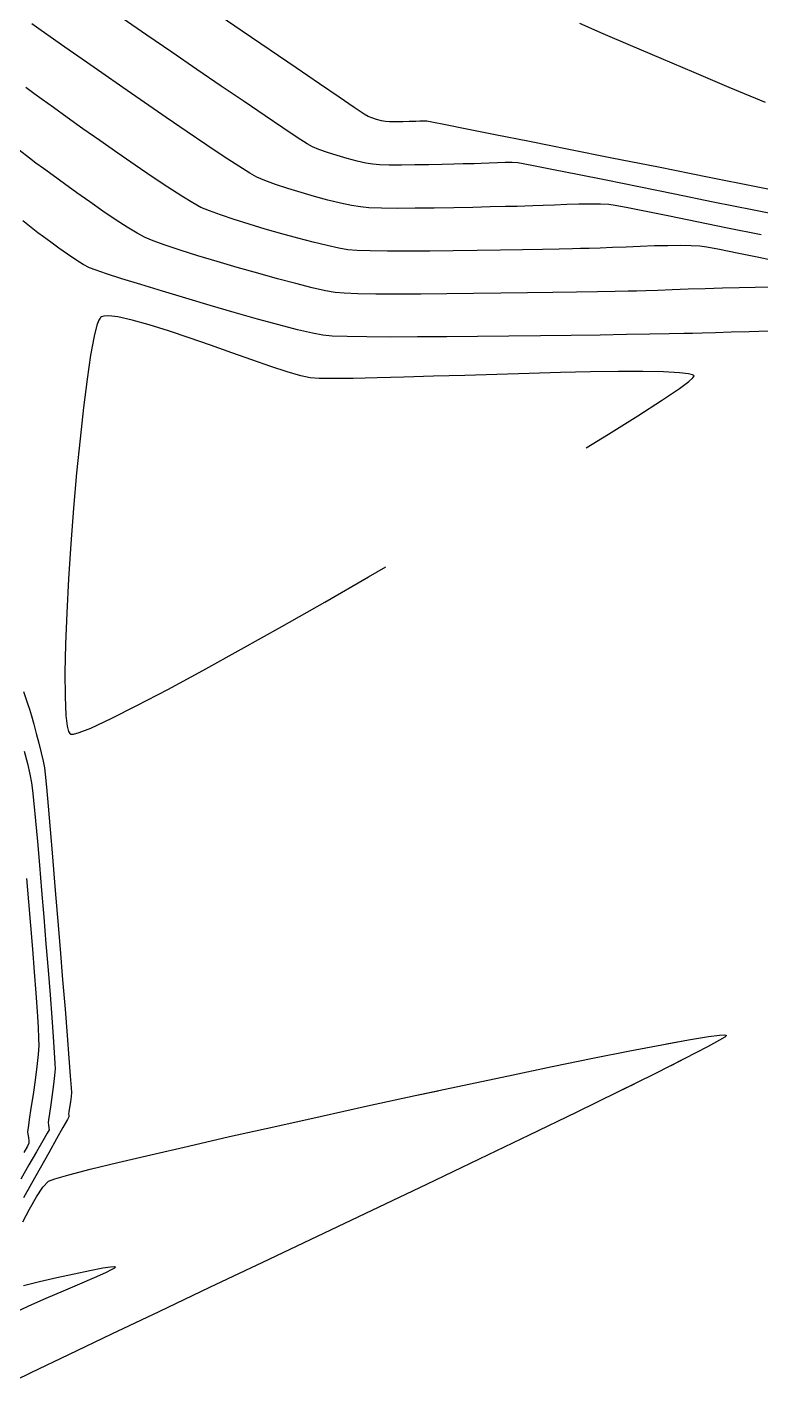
# Model space of a CAD drawing. Header units: metres. Extents: x 708868 to 711043, y 5411316 to 5413138.
# Drawn here: x 710079.2 to 710144.3, y 5411874.7 to 5411995.4 of the extents above; entities that cross this region are included whole.
import ezdxf

# ---------------------------------------------------------------- set-up
doc = ezdxf.new("R2010")
doc.units = ezdxf.units.M
for name, color, linetype in [('Rionegro 2010_Contours', 7, 'Continuous'), ('Rionegro 2014_Contours', 7, 'Continuous'), ('Rionegro 2018_Contours', 7, 'Continuous')]:
    doc.layers.add(name, color=color, linetype=linetype)

msp = doc.modelspace()

# ---------------------------------------------------------------- linework, layer by layer
at = {"layer": 'Rionegro 2010_Contours'}
for points in [[(710144.32, 5411976.95, 241), (710141.35, 5411977.56, 241), (710138.62, 5411978.12, 241), (710136.19, 5411978.61, 241), (710134.13, 5411979.03, 241), (710132.5, 5411979.35, 241), (710131.38, 5411979.56, 241), (710130.81, 5411979.65, 241), (710130.09, 5411979.69, 241), (710129.19, 5411979.69, 241), (710128.17, 5411979.67, 241), (710127.09, 5411979.64, 241), (710126.01, 5411979.59, 241), (710124.99, 5411979.55, 241), (710124.09, 5411979.52, 241), (710123.36, 5411979.5, 241), (710122.69, 5411979.48, 241), (710121.65, 5411979.46, 241), (710120.31, 5411979.43, 241), (710118.76, 5411979.4, 241), (710117.08, 5411979.36, 241), (710115.34, 5411979.34, 241), (710113.64, 5411979.32, 241), (710112.05, 5411979.31, 241), (710110.66, 5411979.33, 241), (710109.54, 5411979.36, 241), (710108.79, 5411979.43, 241), (710108, 5411979.56, 241), (710107.02, 5411979.78, 241), (710105.91, 5411980.05, 241), (710104.72, 5411980.36, 241), (710103.52, 5411980.71, 241), (710102.34, 5411981.07, 241), (710101.26, 5411981.43, 241), (710100.32, 5411981.77, 241), (710099.59, 5411982.08, 241), (710098.98, 5411982.42, 241), (710098, 5411983.04, 241), (710096.71, 5411983.88, 241), (710095.16, 5411984.92, 241), (710093.42, 5411986.09, 241), (710091.56, 5411987.37, 241), (710089.64, 5411988.69, 241), (710087.71, 5411990.02, 241), (710085.85, 5411991.32, 241), (710084.11, 5411992.54, 241), (710082.56, 5411993.62, 241), (710081.26, 5411994.54, 241), (710080.27, 5411995.25, 241), (710079.66, 5411995.69, 241)], [(710148.53, 5411980.29, 239), (710144.03, 5411981.19, 239), (710139.57, 5411982.08, 239), (710135.23, 5411982.95, 239), (710131.1, 5411983.77, 239), (710127.26, 5411984.54, 239), (710123.78, 5411985.23, 239), (710120.75, 5411985.84, 239), (710118.24, 5411986.34, 239), (710116.34, 5411986.72, 239), (710115.13, 5411986.96, 239), (710114.68, 5411987.05, 239), (710114.41, 5411987.05, 239), (710114.06, 5411987.04, 239), (710113.71, 5411987.03, 239), (710113.44, 5411987.02, 239), (710113.11, 5411987.01, 239), (710112.56, 5411987, 239), (710111.93, 5411986.99, 239), (710111.37, 5411986.99, 239), (710111.01, 5411987.01, 239), (710110.66, 5411987.08, 239), (710110.23, 5411987.19, 239), (710109.8, 5411987.33, 239), (710109.47, 5411987.45, 239), (710109.13, 5411987.68, 239), (710108.24, 5411988.27, 239), (710106.9, 5411989.18, 239), (710105.16, 5411990.37, 239), (710103.1, 5411991.77, 239), (710100.79, 5411993.34, 239), (710098.3, 5411995.04, 239), (710095.71, 5411996.82, 239)], [(710144.71, 5411988.69, 238), (710141.49, 5411990.04, 238), (710138.38, 5411991.35, 238), (710135.45, 5411992.6, 238), (710132.74, 5411993.76, 238), (710130.32, 5411994.8, 238), (710128.25, 5411995.72, 238)], [(710146.32, 5411974.49, 242), (710144.12, 5411974.95, 242), (710142.21, 5411975.34, 242), (710140.65, 5411975.65, 242), (710139.52, 5411975.86, 242), (710138.88, 5411975.95, 242), (710138.12, 5411975.99, 242), (710137.17, 5411976.01, 242), (710136.06, 5411975.99, 242), (710134.86, 5411975.97, 242), (710133.61, 5411975.93, 242), (710132.36, 5411975.88, 242), (710131.15, 5411975.83, 242), (710130.05, 5411975.79, 242), (710129.09, 5411975.75, 242), (710128.32, 5411975.74, 242), (710127.59, 5411975.72, 242), (710126.43, 5411975.7, 242), (710124.94, 5411975.67, 242), (710123.17, 5411975.63, 242), (710121.22, 5411975.6, 242), (710119.15, 5411975.56, 242), (710117.03, 5411975.54, 242), (710114.95, 5411975.51, 242), (710112.98, 5411975.5, 242), (710111.19, 5411975.51, 242), (710109.66, 5411975.53, 242), (710108.46, 5411975.57, 242), (710107.68, 5411975.63, 242), (710106.88, 5411975.77, 242), (710105.84, 5411976, 242), (710104.61, 5411976.3, 242), (710103.25, 5411976.65, 242), (710101.81, 5411977.05, 242), (710100.35, 5411977.47, 242), (710098.92, 5411977.9, 242), (710097.58, 5411978.32, 242), (710096.38, 5411978.72, 242), (710095.39, 5411979.09, 242), (710094.64, 5411979.4, 242), (710093.93, 5411979.79, 242), (710092.94, 5411980.39, 242), (710091.72, 5411981.18, 242), (710090.33, 5411982.11, 242), (710088.82, 5411983.14, 242), (710087.26, 5411984.22, 242), (710085.69, 5411985.32, 242), (710084.18, 5411986.38, 242), (710082.79, 5411987.38, 242), (710081.56, 5411988.26, 242), (710080.56, 5411988.98, 242), (710079.83, 5411989.51, 242), (710079.12, 5411990.04, 242)], [(710145.06, 5411972.31, 243), (710143.8, 5411972.3, 243), (710142.38, 5411972.27, 243), (710140.89, 5411972.23, 243), (710139.36, 5411972.18, 243), (710137.86, 5411972.13, 243), (710136.45, 5411972.07, 243), (710135.18, 5411972.03, 243), (710134.1, 5411971.99, 243), (710133.28, 5411971.97, 243), (710132.55, 5411971.96, 243), (710131.37, 5411971.94, 243), (710129.82, 5411971.91, 243), (710127.96, 5411971.88, 243), (710125.87, 5411971.84, 243), (710123.6, 5411971.8, 243), (710121.23, 5411971.77, 243), (710118.82, 5411971.74, 243), (710116.44, 5411971.72, 243), (710114.16, 5411971.7, 243), (710112.04, 5411971.7, 243), (710110.16, 5411971.71, 243), (710108.57, 5411971.73, 243), (710107.35, 5411971.78, 243), (710106.56, 5411971.84, 243), (710105.7, 5411972, 243), (710104.51, 5411972.27, 243), (710103.06, 5411972.63, 243), (710101.43, 5411973.06, 243), (710099.68, 5411973.55, 243), (710097.87, 5411974.06, 243), (710096.08, 5411974.59, 243), (710094.37, 5411975.11, 243), (710092.81, 5411975.6, 243), (710091.47, 5411976.05, 243), (710090.41, 5411976.43, 243), (710089.7, 5411976.72, 243), (710088.98, 5411977.1, 243), (710088.09, 5411977.64, 243), (710087.05, 5411978.31, 243), (710085.94, 5411979.07, 243), (710084.78, 5411979.88, 243), (710083.63, 5411980.69, 243), (710082.53, 5411981.49, 243), (710081.53, 5411982.22, 243), (710080.67, 5411982.84, 243), (710080.01, 5411983.33, 243), (710079.43, 5411983.77, 243), (710078.52, 5411984.46, 243)], [(710144.98, 5411968.42, 244), (710143.27, 5411968.36, 244), (710141.68, 5411968.31, 244), (710140.27, 5411968.26, 244), (710139.1, 5411968.23, 244), (710138.25, 5411968.21, 244), (710137.46, 5411968.2, 244), (710136.18, 5411968.18, 244), (710134.47, 5411968.15, 244), (710132.4, 5411968.11, 244), (710130.04, 5411968.07, 244), (710127.47, 5411968.03, 244), (710124.75, 5411968, 244), (710121.96, 5411967.96, 244), (710119.17, 5411967.93, 244), (710116.44, 5411967.91, 244), (710113.85, 5411967.9, 244), (710111.47, 5411967.89, 244), (710109.37, 5411967.91, 244), (710107.62, 5411967.94, 244), (710106.29, 5411967.98, 244), (710105.45, 5411968.05, 244), (710104.53, 5411968.23, 244), (710103.2, 5411968.54, 244), (710101.55, 5411968.97, 244), (710099.66, 5411969.49, 244), (710097.6, 5411970.07, 244), (710095.46, 5411970.69, 244), (710093.31, 5411971.33, 244), (710091.24, 5411971.95, 244), (710089.32, 5411972.54, 244), (710087.63, 5411973.07, 244), (710086.26, 5411973.51, 244), (710085.27, 5411973.84, 244), (710085.05, 5411973.92, 244)], [(710078.92, 5411936.43, 244), (710079.27, 5411935.37, 244), (710079.44, 5411934.86, 244), (710079.61, 5411934.28, 244), (710079.82, 5411933.54, 244), (710080.04, 5411932.71, 244), (710080.27, 5411931.85, 244), (710080.48, 5411931.01, 244), (710080.65, 5411930.27, 244), (710080.77, 5411929.67, 244), (710080.83, 5411929.11, 244), (710080.95, 5411927.94, 244), (710081.1, 5411926.27, 244), (710081.28, 5411924.18, 244), (710081.48, 5411921.78, 244), (710081.7, 5411919.15, 244), (710081.93, 5411916.38, 244), (710082.16, 5411913.59, 244), (710082.38, 5411910.85, 244), (710082.59, 5411908.26, 244), (710082.77, 5411905.91, 244), (710082.93, 5411903.9, 244), (710083.05, 5411902.33, 244), (710083.13, 5411901.28, 244), (710083.16, 5411900.86, 244), (710083.13, 5411900.5, 244), (710083.07, 5411900.02, 244), (710083, 5411899.53, 244), (710082.94, 5411899.14, 244), (710082.91, 5411898.97, 244), (710082.93, 5411898.84, 244), (710082.94, 5411898.71, 244), (710082.8, 5411898.45, 244), (710082.41, 5411897.76, 244), (710081.84, 5411896.74, 244), (710081.15, 5411895.51, 244), (710080.39, 5411894.15, 244), (710079.62, 5411892.79, 244), (710078.91, 5411891.51, 244)], [(710078.98, 5411931.15, 243), (710079.25, 5411930.05, 243), (710079.46, 5411929.09, 243), (710079.61, 5411928.33, 243), (710079.7, 5411927.65, 243), (710079.82, 5411926.5, 243), (710079.97, 5411924.97, 243), (710080.14, 5411923.12, 243), (710080.32, 5411921.03, 243), (710080.51, 5411918.77, 243), (710080.71, 5411916.42, 243), (710080.9, 5411914.05, 243), (710081.09, 5411911.72, 243), (710081.26, 5411909.52, 243), (710081.41, 5411907.52, 243), (710081.54, 5411905.79, 243), (710081.63, 5411904.4, 243), (710081.69, 5411903.43, 243), (710081.71, 5411902.95, 243), (710081.67, 5411902.36, 243), (710081.58, 5411901.57, 243), (710081.46, 5411900.67, 243), (710081.33, 5411899.78, 243), (710081.21, 5411899, 243), (710081.12, 5411898.43, 243), (710081.09, 5411898.18, 243), (710081.12, 5411897.98, 243), (710081.16, 5411897.73, 243), (710081.17, 5411897.53, 243), (710081.02, 5411897.26, 243), (710080.63, 5411896.58, 243), (710080.06, 5411895.6, 243), (710079.39, 5411894.44, 243), (710078.67, 5411893.18, 243)], [(710079.18, 5411919.84, 242), (710079.36, 5411917.78, 242), (710079.54, 5411915.67, 242), (710079.7, 5411913.57, 242), (710079.86, 5411911.55, 242), (710080, 5411909.68, 242), (710080.11, 5411908.03, 242), (710080.2, 5411906.66, 242), (710080.25, 5411905.64, 242), (710080.26, 5411905.04, 242), (710080.21, 5411904.24, 242), (710080.09, 5411903.16, 242), (710079.93, 5411901.94, 242), (710079.75, 5411900.67, 242), (710079.57, 5411899.47, 242), (710079.42, 5411898.45, 242), (710079.31, 5411897.72, 242), (710079.27, 5411897.39, 242), (710079.29, 5411897.17, 242), (710079.34, 5411896.87, 242), (710079.39, 5411896.58, 242), (710079.39, 5411896.36, 242), (710079.26, 5411896.11, 242), (710078.94, 5411895.54, 242)], [(710135.93, 5411905.17, 244), (710137.88, 5411905.53, 244), (710139.67, 5411905.82, 244), (710140.64, 5411905.94, 244), (710141.07, 5411905.97, 244), (710141.21, 5411905.95, 244), (710141.24, 5411905.93, 244), (710141.23, 5411905.9, 244), (710141.1, 5411905.78, 244), (710140.64, 5411905.49, 244), (710139.58, 5411904.9, 244), (710137.57, 5411903.86, 244), (710136.33, 5411903.23, 244)], [(710133.07, 5411901.61, 244), (710131.65, 5411900.91, 244), (710127.92, 5411899.09, 244), (710123.77, 5411897.08, 244), (710119.32, 5411894.94, 244), (710114.64, 5411892.7, 244), (710109.81, 5411890.4, 244), (710104.94, 5411888.08, 244), (710100.11, 5411885.78, 244), (710095.4, 5411883.54, 244), (710090.9, 5411881.4, 244), (710086.71, 5411879.4, 244), (710082.9, 5411877.59, 244), (710079.57, 5411875.99, 244), (710076.81, 5411874.66, 244)], [(710078.86, 5411889.37, 244), (710079.45, 5411890.52, 244), (710080.05, 5411891.59, 244), (710080.62, 5411892.45, 244), (710081.13, 5411893, 244), (710081.68, 5411893.2, 244), (710082.94, 5411893.56, 244), (710084.83, 5411894.04, 244), (710087.27, 5411894.64, 244), (710090.2, 5411895.33, 244), (710093.53, 5411896.1, 244), (710097.19, 5411896.94, 244), (710101.11, 5411897.82, 244), (710105.21, 5411898.73, 244), (710109.41, 5411899.66, 244), (710113.65, 5411900.58, 244), (710115.68, 5411901.02, 244)], [(710078.92, 5411883.74, 243), (710080.33, 5411884.08, 243), (710081.86, 5411884.44, 243), (710083.39, 5411884.78, 243), (710084.79, 5411885.07, 243), (710085.95, 5411885.29, 243), (710086.62, 5411885.39, 243), (710086.94, 5411885.41, 243), (710087.05, 5411885.39, 243), (710087.06, 5411885.37, 243), (710087.06, 5411885.35, 243), (710086.99, 5411885.28, 243), (710086.75, 5411885.14, 243), (710086.18, 5411884.86, 243), (710085.16, 5411884.4, 243), (710083.88, 5411883.85, 243), (710082.42, 5411883.23, 243), (710080.89, 5411882.57, 243), (710079.36, 5411881.89, 243), (710077.93, 5411881.22, 243)]]:
    msp.add_polyline3d(points, dxfattribs=at)
at = {"layer": 'Rionegro 2014_Contours'}
for points in [[(710144.32, 5411976.95, 241), (710141.35, 5411977.56, 241), (710138.62, 5411978.12, 241), (710136.19, 5411978.61, 241), (710134.13, 5411979.03, 241), (710132.5, 5411979.35, 241), (710131.38, 5411979.56, 241), (710130.81, 5411979.65, 241), (710130.09, 5411979.69, 241), (710129.19, 5411979.69, 241), (710128.17, 5411979.67, 241), (710127.09, 5411979.64, 241), (710126.01, 5411979.59, 241), (710124.99, 5411979.55, 241), (710124.09, 5411979.52, 241), (710123.36, 5411979.5, 241), (710122.69, 5411979.48, 241), (710121.65, 5411979.46, 241), (710120.31, 5411979.43, 241), (710118.76, 5411979.4, 241), (710117.08, 5411979.36, 241), (710115.34, 5411979.34, 241), (710113.64, 5411979.32, 241), (710112.05, 5411979.31, 241), (710110.66, 5411979.33, 241), (710109.54, 5411979.36, 241), (710108.79, 5411979.43, 241), (710108, 5411979.56, 241), (710107.02, 5411979.78, 241), (710105.91, 5411980.05, 241), (710104.72, 5411980.36, 241), (710103.52, 5411980.71, 241), (710102.34, 5411981.07, 241), (710101.26, 5411981.43, 241), (710100.32, 5411981.77, 241), (710099.59, 5411982.08, 241), (710098.98, 5411982.42, 241), (710098, 5411983.04, 241), (710096.71, 5411983.88, 241), (710095.16, 5411984.92, 241), (710093.42, 5411986.09, 241), (710091.56, 5411987.37, 241), (710089.64, 5411988.69, 241), (710087.71, 5411990.02, 241), (710085.85, 5411991.32, 241), (710084.11, 5411992.54, 241), (710082.56, 5411993.62, 241), (710081.26, 5411994.54, 241), (710080.27, 5411995.25, 241), (710079.66, 5411995.69, 241)], [(710147.37, 5411978.4, 240), (710143.68, 5411979.14, 240), (710140.09, 5411979.87, 240), (710136.67, 5411980.57, 240), (710133.48, 5411981.21, 240), (710130.58, 5411981.8, 240), (710128.04, 5411982.31, 240), (710125.92, 5411982.74, 240), (710124.29, 5411983.06, 240), (710123.21, 5411983.27, 240), (710122.74, 5411983.35, 240), (710122.25, 5411983.37, 240), (710121.63, 5411983.37, 240), (710120.94, 5411983.35, 240), (710120.21, 5411983.33, 240), (710119.51, 5411983.3, 240), (710118.89, 5411983.27, 240), (710118.4, 5411983.26, 240), (710117.89, 5411983.25, 240), (710117.08, 5411983.23, 240), (710116.03, 5411983.21, 240), (710114.85, 5411983.18, 240), (710113.62, 5411983.16, 240), (710112.43, 5411983.15, 240), (710111.35, 5411983.15, 240), (710110.48, 5411983.17, 240), (710109.9, 5411983.22, 240), (710109.27, 5411983.33, 240), (710108.49, 5411983.51, 240), (710107.62, 5411983.73, 240), (710106.72, 5411983.99, 240), (710105.87, 5411984.26, 240), (710105.11, 5411984.53, 240), (710104.53, 5411984.77, 240), (710104.08, 5411985.04, 240), (710103.19, 5411985.61, 240), (710101.92, 5411986.46, 240), (710100.33, 5411987.53, 240), (710098.48, 5411988.78, 240), (710096.45, 5411990.16, 240), (710094.29, 5411991.64, 240), (710092.07, 5411993.16, 240), (710089.84, 5411994.69, 240), (710087.67, 5411996.18, 240)], [(710148.53, 5411980.29, 239), (710144.03, 5411981.19, 239), (710139.57, 5411982.08, 239), (710135.23, 5411982.95, 239), (710131.1, 5411983.77, 239), (710127.26, 5411984.54, 239), (710123.78, 5411985.23, 239), (710120.75, 5411985.84, 239), (710118.24, 5411986.34, 239), (710116.34, 5411986.72, 239), (710115.13, 5411986.96, 239), (710114.68, 5411987.05, 239), (710114.41, 5411987.05, 239), (710114.06, 5411987.04, 239), (710113.71, 5411987.03, 239), (710113.44, 5411987.02, 239), (710113.11, 5411987.01, 239), (710112.56, 5411987, 239), (710111.93, 5411986.99, 239), (710111.37, 5411986.99, 239), (710111.01, 5411987.01, 239), (710110.66, 5411987.08, 239), (710110.23, 5411987.19, 239), (710109.8, 5411987.33, 239), (710109.47, 5411987.45, 239), (710109.13, 5411987.68, 239), (710108.24, 5411988.27, 239), (710106.9, 5411989.18, 239), (710105.16, 5411990.37, 239), (710103.1, 5411991.77, 239), (710100.79, 5411993.34, 239), (710098.3, 5411995.04, 239), (710095.71, 5411996.82, 239)], [(710144.71, 5411988.69, 238), (710141.49, 5411990.04, 238), (710138.38, 5411991.35, 238), (710135.45, 5411992.6, 238), (710132.74, 5411993.76, 238), (710130.32, 5411994.8, 238), (710128.25, 5411995.72, 238)], [(710146.32, 5411974.49, 242), (710144.12, 5411974.95, 242), (710142.21, 5411975.34, 242), (710140.65, 5411975.65, 242), (710139.52, 5411975.86, 242), (710138.88, 5411975.95, 242), (710138.12, 5411975.99, 242), (710137.17, 5411976.01, 242), (710136.06, 5411975.99, 242), (710134.86, 5411975.97, 242), (710133.61, 5411975.93, 242), (710132.36, 5411975.88, 242), (710131.15, 5411975.83, 242), (710130.05, 5411975.79, 242), (710129.09, 5411975.75, 242), (710128.32, 5411975.74, 242), (710127.59, 5411975.72, 242), (710126.43, 5411975.7, 242), (710124.94, 5411975.67, 242), (710123.17, 5411975.63, 242), (710121.22, 5411975.6, 242), (710119.15, 5411975.56, 242), (710117.03, 5411975.54, 242), (710114.95, 5411975.51, 242), (710112.98, 5411975.5, 242), (710111.19, 5411975.51, 242), (710109.66, 5411975.53, 242), (710108.46, 5411975.57, 242), (710107.68, 5411975.63, 242), (710106.88, 5411975.77, 242), (710105.84, 5411976, 242), (710104.61, 5411976.3, 242), (710103.25, 5411976.65, 242), (710101.81, 5411977.05, 242), (710100.35, 5411977.47, 242), (710098.92, 5411977.9, 242), (710097.58, 5411978.32, 242), (710096.38, 5411978.72, 242), (710095.39, 5411979.09, 242), (710094.64, 5411979.4, 242), (710093.93, 5411979.79, 242), (710092.94, 5411980.39, 242), (710091.72, 5411981.18, 242), (710090.33, 5411982.11, 242), (710088.82, 5411983.14, 242), (710087.26, 5411984.22, 242), (710085.69, 5411985.32, 242), (710084.18, 5411986.38, 242), (710082.79, 5411987.38, 242), (710081.56, 5411988.26, 242), (710080.56, 5411988.98, 242), (710079.83, 5411989.51, 242), (710079.12, 5411990.04, 242)], [(710145.06, 5411972.31, 243), (710143.8, 5411972.3, 243), (710142.38, 5411972.27, 243), (710140.89, 5411972.23, 243), (710139.36, 5411972.18, 243), (710137.86, 5411972.13, 243), (710136.45, 5411972.07, 243), (710135.18, 5411972.03, 243), (710134.1, 5411971.99, 243), (710133.28, 5411971.97, 243), (710132.55, 5411971.96, 243), (710131.37, 5411971.94, 243), (710129.82, 5411971.91, 243), (710127.96, 5411971.88, 243), (710125.87, 5411971.84, 243), (710123.6, 5411971.8, 243), (710121.23, 5411971.77, 243), (710118.82, 5411971.74, 243), (710116.44, 5411971.72, 243), (710114.16, 5411971.7, 243), (710112.04, 5411971.7, 243), (710110.16, 5411971.71, 243), (710108.57, 5411971.73, 243), (710107.35, 5411971.78, 243), (710106.56, 5411971.84, 243), (710105.7, 5411972, 243), (710104.51, 5411972.27, 243), (710103.06, 5411972.63, 243), (710101.43, 5411973.06, 243), (710099.68, 5411973.55, 243), (710097.87, 5411974.06, 243), (710096.08, 5411974.59, 243), (710094.37, 5411975.11, 243), (710092.81, 5411975.6, 243), (710091.47, 5411976.05, 243), (710090.41, 5411976.43, 243), (710089.7, 5411976.72, 243), (710088.98, 5411977.1, 243), (710088.09, 5411977.64, 243), (710087.05, 5411978.31, 243), (710085.94, 5411979.07, 243), (710084.78, 5411979.88, 243), (710083.63, 5411980.69, 243), (710082.53, 5411981.49, 243), (710081.53, 5411982.22, 243), (710080.67, 5411982.84, 243), (710080.01, 5411983.33, 243), (710079.43, 5411983.77, 243), (710078.52, 5411984.46, 243)], [(710144.98, 5411968.42, 244), (710143.27, 5411968.36, 244), (710141.68, 5411968.31, 244), (710140.27, 5411968.26, 244), (710139.1, 5411968.23, 244), (710138.25, 5411968.21, 244), (710137.46, 5411968.2, 244), (710136.18, 5411968.18, 244), (710134.47, 5411968.15, 244), (710132.4, 5411968.11, 244), (710130.04, 5411968.07, 244), (710127.47, 5411968.03, 244), (710124.75, 5411968, 244), (710121.96, 5411967.96, 244), (710119.17, 5411967.93, 244), (710116.44, 5411967.91, 244), (710113.85, 5411967.9, 244), (710111.47, 5411967.89, 244), (710109.37, 5411967.91, 244), (710107.62, 5411967.94, 244), (710106.29, 5411967.98, 244), (710105.45, 5411968.05, 244), (710104.53, 5411968.23, 244), (710103.2, 5411968.54, 244), (710101.55, 5411968.97, 244), (710099.66, 5411969.49, 244), (710097.6, 5411970.07, 244), (710095.46, 5411970.69, 244), (710093.31, 5411971.33, 244), (710091.24, 5411971.95, 244), (710089.32, 5411972.54, 244), (710087.63, 5411973.07, 244), (710086.26, 5411973.51, 244), (710085.27, 5411973.84, 244), (710084.76, 5411974.03, 244), (710084.21, 5411974.33, 244), (710083.54, 5411974.75, 244), (710082.81, 5411975.25, 244), (710082.05, 5411975.78, 244), (710081.33, 5411976.31, 244), (710080.69, 5411976.78, 244), (710080.19, 5411977.15, 244), (710079.74, 5411977.5, 244), (710078.86, 5411978.19, 244)], [(710128.82, 5411958.06, 245), (710130.8, 5411959.28, 245), (710133.38, 5411960.89, 245), (710135.5, 5411962.26, 245), (710137.08, 5411963.33, 245), (710137.92, 5411963.94, 245), (710138.27, 5411964.26, 245), (710138.37, 5411964.39, 245), (710138.38, 5411964.43, 245), (710138.35, 5411964.47, 245), (710138.23, 5411964.54, 245), (710137.88, 5411964.63, 245), (710137.1, 5411964.72, 245), (710135.68, 5411964.79, 245), (710133.85, 5411964.82, 245), (710131.67, 5411964.82, 245), (710129.21, 5411964.79, 245), (710126.55, 5411964.73, 245), (710123.75, 5411964.66, 245), (710120.89, 5411964.58, 245), (710118.04, 5411964.49, 245), (710115.27, 5411964.41, 245), (710112.65, 5411964.33, 245), (710110.26, 5411964.26, 245), (710108.16, 5411964.22, 245), (710106.43, 5411964.2, 245), (710105.13, 5411964.21, 245), (710104.34, 5411964.26, 245), (710103.49, 5411964.45, 245), (710102.3, 5411964.8, 245), (710100.84, 5411965.28, 245), (710099.17, 5411965.86, 245), (710097.37, 5411966.5, 245), (710095.49, 5411967.16, 245), (710093.6, 5411967.82, 245), (710091.76, 5411968.43, 245), (710090.05, 5411968.97, 245), (710088.53, 5411969.39, 245), (710087.26, 5411969.67, 245), (710086.48, 5411969.76, 245), (710086.04, 5411969.74, 245), (710085.83, 5411969.68, 245), (710085.75, 5411969.63, 245), (710085.7, 5411969.58, 245), (710085.59, 5411969.4, 245), (710085.41, 5411968.93, 245), (710085.17, 5411967.97, 245), (710084.86, 5411966.29, 245), (710084.54, 5411964.15, 245), (710084.23, 5411961.65, 245), (710083.92, 5411958.85, 245), (710083.62, 5411955.85, 245), (710083.35, 5411952.72, 245), (710083.11, 5411949.55, 245), (710082.91, 5411946.43, 245), (710082.74, 5411943.43, 245), (710082.63, 5411940.63, 245), (710082.58, 5411938.13, 245), (710082.59, 5411936, 245), (710082.67, 5411934.32, 245), (710082.79, 5411933.36, 245), (710082.91, 5411932.89, 245), (710083.01, 5411932.71, 245), (710083.07, 5411932.66, 245), (710083.13, 5411932.64, 245), (710083.34, 5411932.65, 245), (710083.84, 5411932.79, 245), (710084.87, 5411933.2, 245), (710086.67, 5411934.04, 245), (710088.97, 5411935.19, 245), (710091.7, 5411936.63, 245), (710094.8, 5411938.31, 245), (710098.21, 5411940.19, 245), (710101.83, 5411942.22, 245), (710105.62, 5411944.37, 245), (710109.5, 5411946.6, 245), (710111.05, 5411947.5, 245)], [(710078.92, 5411936.43, 244), (710079.27, 5411935.37, 244), (710079.44, 5411934.86, 244), (710079.61, 5411934.28, 244), (710079.82, 5411933.54, 244), (710080.04, 5411932.71, 244), (710080.27, 5411931.85, 244), (710080.48, 5411931.01, 244), (710080.65, 5411930.27, 244), (710080.77, 5411929.67, 244), (710080.83, 5411929.11, 244), (710080.95, 5411927.94, 244), (710081.1, 5411926.27, 244), (710081.28, 5411924.18, 244), (710081.48, 5411921.78, 244), (710081.7, 5411919.15, 244), (710081.93, 5411916.38, 244), (710082.16, 5411913.59, 244), (710082.38, 5411910.85, 244), (710082.59, 5411908.26, 244), (710082.77, 5411905.91, 244), (710082.93, 5411903.9, 244), (710083.05, 5411902.33, 244), (710083.13, 5411901.28, 244), (710083.16, 5411900.86, 244), (710083.13, 5411900.5, 244), (710083.07, 5411900.02, 244), (710083, 5411899.53, 244), (710082.94, 5411899.14, 244), (710082.91, 5411898.97, 244), (710082.93, 5411898.84, 244), (710082.94, 5411898.71, 244), (710082.8, 5411898.45, 244), (710082.41, 5411897.76, 244), (710081.84, 5411896.74, 244), (710081.15, 5411895.51, 244), (710080.39, 5411894.15, 244), (710079.62, 5411892.79, 244), (710078.91, 5411891.51, 244)], [(710078.98, 5411931.15, 243), (710079.25, 5411930.05, 243), (710079.46, 5411929.09, 243), (710079.61, 5411928.33, 243), (710079.7, 5411927.65, 243), (710079.82, 5411926.5, 243), (710079.97, 5411924.97, 243), (710080.14, 5411923.12, 243), (710080.32, 5411921.03, 243), (710080.51, 5411918.77, 243), (710080.71, 5411916.42, 243), (710080.9, 5411914.05, 243), (710081.09, 5411911.72, 243), (710081.26, 5411909.52, 243), (710081.41, 5411907.52, 243), (710081.54, 5411905.79, 243), (710081.63, 5411904.4, 243), (710081.69, 5411903.43, 243), (710081.71, 5411902.95, 243), (710081.67, 5411902.36, 243), (710081.58, 5411901.57, 243), (710081.46, 5411900.67, 243), (710081.33, 5411899.78, 243), (710081.21, 5411899, 243), (710081.12, 5411898.43, 243), (710081.09, 5411898.18, 243), (710081.12, 5411897.98, 243), (710081.16, 5411897.73, 243), (710081.17, 5411897.53, 243), (710081.02, 5411897.26, 243), (710080.63, 5411896.58, 243), (710080.06, 5411895.6, 243), (710079.39, 5411894.44, 243), (710078.67, 5411893.18, 243)], [(710079.18, 5411919.84, 242), (710079.36, 5411917.78, 242), (710079.54, 5411915.67, 242), (710079.7, 5411913.57, 242), (710079.86, 5411911.55, 242), (710080, 5411909.68, 242), (710080.11, 5411908.03, 242), (710080.2, 5411906.66, 242), (710080.25, 5411905.64, 242), (710080.26, 5411905.04, 242), (710080.21, 5411904.24, 242), (710080.09, 5411903.16, 242), (710079.93, 5411901.94, 242), (710079.75, 5411900.67, 242), (710079.57, 5411899.47, 242), (710079.42, 5411898.45, 242), (710079.31, 5411897.72, 242), (710079.27, 5411897.39, 242), (710079.29, 5411897.17, 242), (710079.34, 5411896.87, 242), (710079.39, 5411896.58, 242), (710079.39, 5411896.36, 242), (710079.26, 5411896.11, 242), (710078.94, 5411895.54, 242)], [(710078.86, 5411889.37, 244), (710079.45, 5411890.52, 244), (710080.05, 5411891.59, 244), (710080.62, 5411892.45, 244), (710081.13, 5411893, 244), (710081.68, 5411893.2, 244), (710082.94, 5411893.56, 244), (710084.83, 5411894.04, 244), (710087.27, 5411894.64, 244), (710090.2, 5411895.33, 244), (710093.53, 5411896.1, 244), (710097.19, 5411896.94, 244), (710101.11, 5411897.82, 244), (710105.21, 5411898.73, 244), (710109.41, 5411899.66, 244), (710113.65, 5411900.58, 244), (710117.84, 5411901.48, 244), (710121.92, 5411902.34, 244), (710125.8, 5411903.15, 244), (710129.41, 5411903.89, 244), (710132.67, 5411904.55, 244), (710135.52, 5411905.1, 244), (710137.88, 5411905.53, 244), (710139.67, 5411905.82, 244), (710140.64, 5411905.94, 244), (710141.07, 5411905.97, 244), (710141.21, 5411905.95, 244), (710141.24, 5411905.93, 244), (710141.23, 5411905.9, 244), (710141.1, 5411905.78, 244), (710140.64, 5411905.49, 244), (710139.58, 5411904.9, 244), (710137.57, 5411903.86, 244), (710134.9, 5411902.51, 244), (710131.65, 5411900.91, 244), (710127.92, 5411899.09, 244), (710123.77, 5411897.08, 244), (710119.32, 5411894.94, 244), (710114.64, 5411892.7, 244), (710109.81, 5411890.4, 244), (710104.94, 5411888.08, 244), (710100.11, 5411885.78, 244), (710095.4, 5411883.54, 244), (710090.9, 5411881.4, 244), (710086.71, 5411879.4, 244), (710082.9, 5411877.59, 244), (710079.57, 5411875.99, 244), (710076.81, 5411874.66, 244)], [(710078.92, 5411883.74, 243), (710080.33, 5411884.08, 243), (710081.86, 5411884.44, 243), (710083.39, 5411884.78, 243), (710084.79, 5411885.07, 243), (710085.95, 5411885.29, 243), (710086.62, 5411885.39, 243), (710086.94, 5411885.41, 243), (710087.05, 5411885.39, 243), (710087.06, 5411885.37, 243), (710087.06, 5411885.35, 243), (710086.99, 5411885.28, 243), (710086.75, 5411885.14, 243), (710086.18, 5411884.86, 243), (710085.16, 5411884.4, 243), (710083.88, 5411883.85, 243), (710082.42, 5411883.23, 243), (710080.89, 5411882.57, 243), (710079.36, 5411881.89, 243), (710077.93, 5411881.22, 243)]]:
    msp.add_polyline3d(points, dxfattribs=at)
at = {"layer": 'Rionegro 2018_Contours'}
for points in [[(710144.32, 5411976.95, 241), (710141.35, 5411977.56, 241), (710138.62, 5411978.12, 241), (710136.19, 5411978.61, 241), (710134.13, 5411979.03, 241), (710132.5, 5411979.35, 241), (710131.38, 5411979.56, 241), (710130.81, 5411979.65, 241), (710130.09, 5411979.69, 241), (710129.19, 5411979.69, 241), (710128.17, 5411979.67, 241), (710127.09, 5411979.64, 241), (710126.01, 5411979.59, 241), (710124.99, 5411979.55, 241), (710124.09, 5411979.52, 241), (710123.36, 5411979.5, 241), (710122.69, 5411979.48, 241), (710121.65, 5411979.46, 241), (710120.31, 5411979.43, 241), (710118.76, 5411979.4, 241), (710117.08, 5411979.36, 241), (710115.34, 5411979.34, 241), (710113.64, 5411979.32, 241), (710112.05, 5411979.31, 241), (710110.66, 5411979.33, 241), (710109.54, 5411979.36, 241), (710108.79, 5411979.43, 241), (710108, 5411979.56, 241), (710107.02, 5411979.78, 241), (710105.91, 5411980.05, 241), (710104.72, 5411980.36, 241), (710103.52, 5411980.71, 241), (710102.34, 5411981.07, 241), (710101.26, 5411981.43, 241), (710100.32, 5411981.77, 241), (710099.59, 5411982.08, 241), (710098.98, 5411982.42, 241), (710098, 5411983.04, 241), (710096.71, 5411983.88, 241), (710095.16, 5411984.92, 241), (710093.42, 5411986.09, 241), (710091.56, 5411987.37, 241), (710089.64, 5411988.69, 241), (710087.71, 5411990.02, 241), (710085.85, 5411991.32, 241), (710084.11, 5411992.54, 241), (710082.56, 5411993.62, 241), (710081.26, 5411994.54, 241), (710080.27, 5411995.25, 241), (710079.66, 5411995.69, 241)], [(710147.37, 5411978.4, 240), (710143.68, 5411979.14, 240), (710140.09, 5411979.87, 240), (710136.67, 5411980.57, 240), (710133.48, 5411981.21, 240), (710130.58, 5411981.8, 240), (710128.04, 5411982.31, 240), (710125.92, 5411982.74, 240), (710124.29, 5411983.06, 240), (710123.21, 5411983.27, 240), (710122.74, 5411983.35, 240), (710122.25, 5411983.37, 240), (710121.63, 5411983.37, 240), (710120.94, 5411983.35, 240), (710120.21, 5411983.33, 240), (710119.51, 5411983.3, 240), (710118.89, 5411983.27, 240), (710118.4, 5411983.26, 240), (710117.89, 5411983.25, 240), (710117.08, 5411983.23, 240), (710116.03, 5411983.21, 240), (710114.85, 5411983.18, 240), (710113.62, 5411983.16, 240), (710112.43, 5411983.15, 240), (710111.35, 5411983.15, 240), (710110.48, 5411983.17, 240), (710109.9, 5411983.22, 240), (710109.27, 5411983.33, 240), (710108.49, 5411983.51, 240), (710107.62, 5411983.73, 240), (710106.72, 5411983.99, 240), (710105.87, 5411984.26, 240), (710105.11, 5411984.53, 240), (710104.53, 5411984.77, 240), (710104.08, 5411985.04, 240), (710103.19, 5411985.61, 240), (710101.92, 5411986.46, 240), (710100.33, 5411987.53, 240), (710098.48, 5411988.78, 240), (710096.45, 5411990.16, 240), (710094.29, 5411991.64, 240), (710092.07, 5411993.16, 240), (710089.84, 5411994.69, 240), (710087.67, 5411996.18, 240)], [(710148.53, 5411980.29, 239), (710144.03, 5411981.19, 239), (710139.57, 5411982.08, 239), (710135.23, 5411982.95, 239), (710131.1, 5411983.77, 239), (710127.26, 5411984.54, 239), (710123.78, 5411985.23, 239), (710120.75, 5411985.84, 239), (710118.24, 5411986.34, 239), (710116.34, 5411986.72, 239), (710115.13, 5411986.96, 239), (710114.68, 5411987.05, 239), (710114.41, 5411987.05, 239), (710114.06, 5411987.04, 239), (710113.71, 5411987.03, 239), (710113.44, 5411987.02, 239), (710113.11, 5411987.01, 239), (710112.56, 5411987, 239), (710111.93, 5411986.99, 239), (710111.37, 5411986.99, 239), (710111.01, 5411987.01, 239), (710110.66, 5411987.08, 239), (710110.23, 5411987.19, 239), (710109.8, 5411987.33, 239), (710109.47, 5411987.45, 239), (710109.13, 5411987.68, 239), (710108.24, 5411988.27, 239), (710106.9, 5411989.18, 239), (710105.16, 5411990.37, 239), (710103.1, 5411991.77, 239), (710100.79, 5411993.34, 239), (710098.3, 5411995.04, 239), (710095.71, 5411996.82, 239)], [(710146.32, 5411974.49, 242), (710144.12, 5411974.95, 242), (710142.21, 5411975.34, 242), (710140.65, 5411975.65, 242), (710139.52, 5411975.86, 242), (710138.88, 5411975.95, 242), (710138.12, 5411975.99, 242), (710137.17, 5411976.01, 242), (710136.06, 5411975.99, 242), (710134.86, 5411975.97, 242), (710133.61, 5411975.93, 242), (710132.36, 5411975.88, 242), (710131.15, 5411975.83, 242), (710130.05, 5411975.79, 242), (710129.09, 5411975.75, 242), (710128.32, 5411975.74, 242), (710127.59, 5411975.72, 242), (710126.43, 5411975.7, 242), (710124.94, 5411975.67, 242), (710123.17, 5411975.63, 242), (710121.22, 5411975.6, 242), (710119.15, 5411975.56, 242), (710117.03, 5411975.54, 242), (710114.95, 5411975.51, 242), (710112.98, 5411975.5, 242), (710111.19, 5411975.51, 242), (710109.66, 5411975.53, 242), (710108.46, 5411975.57, 242), (710107.68, 5411975.63, 242), (710106.88, 5411975.77, 242), (710105.84, 5411976, 242), (710104.61, 5411976.3, 242), (710103.25, 5411976.65, 242), (710101.81, 5411977.05, 242), (710100.35, 5411977.47, 242), (710098.92, 5411977.9, 242), (710097.58, 5411978.32, 242), (710096.38, 5411978.72, 242), (710095.39, 5411979.09, 242), (710094.64, 5411979.4, 242), (710093.93, 5411979.79, 242), (710092.94, 5411980.39, 242), (710091.72, 5411981.18, 242), (710090.33, 5411982.11, 242), (710088.82, 5411983.14, 242), (710087.26, 5411984.22, 242), (710085.69, 5411985.32, 242), (710084.18, 5411986.38, 242), (710082.79, 5411987.38, 242), (710081.56, 5411988.26, 242), (710080.56, 5411988.98, 242), (710079.83, 5411989.51, 242), (710079.12, 5411990.04, 242)], [(710145.06, 5411972.31, 243), (710143.8, 5411972.3, 243), (710142.38, 5411972.27, 243), (710140.89, 5411972.23, 243), (710139.36, 5411972.18, 243), (710137.86, 5411972.13, 243), (710136.45, 5411972.07, 243), (710135.18, 5411972.03, 243), (710134.1, 5411971.99, 243), (710133.28, 5411971.97, 243), (710132.55, 5411971.96, 243), (710131.37, 5411971.94, 243), (710129.82, 5411971.91, 243), (710127.96, 5411971.88, 243), (710125.87, 5411971.84, 243), (710123.6, 5411971.8, 243), (710121.23, 5411971.77, 243), (710118.82, 5411971.74, 243), (710116.44, 5411971.72, 243), (710114.16, 5411971.7, 243), (710112.04, 5411971.7, 243), (710110.16, 5411971.71, 243), (710108.57, 5411971.73, 243), (710107.35, 5411971.78, 243), (710106.56, 5411971.84, 243), (710105.7, 5411972, 243), (710104.51, 5411972.27, 243), (710103.06, 5411972.63, 243), (710101.43, 5411973.06, 243), (710099.68, 5411973.55, 243), (710097.87, 5411974.06, 243), (710096.08, 5411974.59, 243), (710094.37, 5411975.11, 243), (710092.81, 5411975.6, 243), (710091.47, 5411976.05, 243), (710090.41, 5411976.43, 243), (710089.7, 5411976.72, 243), (710088.98, 5411977.1, 243), (710088.09, 5411977.64, 243), (710087.05, 5411978.31, 243), (710085.94, 5411979.07, 243), (710084.78, 5411979.88, 243), (710083.63, 5411980.69, 243), (710082.53, 5411981.49, 243), (710081.53, 5411982.22, 243), (710080.67, 5411982.84, 243), (710080.01, 5411983.33, 243), (710079.43, 5411983.77, 243), (710078.52, 5411984.46, 243)], [(710144.98, 5411968.42, 244), (710143.27, 5411968.36, 244), (710141.68, 5411968.31, 244), (710140.27, 5411968.26, 244), (710139.1, 5411968.23, 244), (710138.25, 5411968.21, 244), (710137.46, 5411968.2, 244), (710136.18, 5411968.18, 244), (710134.47, 5411968.15, 244), (710132.4, 5411968.11, 244), (710130.04, 5411968.07, 244), (710127.47, 5411968.03, 244), (710124.75, 5411968, 244), (710121.96, 5411967.96, 244), (710119.17, 5411967.93, 244), (710116.44, 5411967.91, 244), (710113.85, 5411967.9, 244), (710111.47, 5411967.89, 244), (710109.37, 5411967.91, 244), (710107.62, 5411967.94, 244), (710106.29, 5411967.98, 244), (710105.45, 5411968.05, 244), (710104.53, 5411968.23, 244), (710103.2, 5411968.54, 244), (710101.55, 5411968.97, 244), (710099.66, 5411969.49, 244), (710097.6, 5411970.07, 244), (710095.46, 5411970.69, 244), (710093.31, 5411971.33, 244), (710091.24, 5411971.95, 244), (710089.32, 5411972.54, 244), (710087.63, 5411973.07, 244), (710086.26, 5411973.51, 244), (710085.27, 5411973.84, 244), (710084.76, 5411974.03, 244), (710084.21, 5411974.33, 244), (710083.54, 5411974.75, 244), (710082.81, 5411975.25, 244), (710082.05, 5411975.78, 244), (710081.33, 5411976.31, 244), (710080.69, 5411976.78, 244), (710080.19, 5411977.15, 244), (710079.74, 5411977.5, 244), (710078.86, 5411978.19, 244)], [(710128.82, 5411958.06, 245), (710130.8, 5411959.28, 245), (710133.38, 5411960.89, 245), (710135.5, 5411962.26, 245), (710137.08, 5411963.33, 245), (710137.92, 5411963.94, 245), (710138.27, 5411964.26, 245), (710138.37, 5411964.39, 245), (710138.38, 5411964.43, 245), (710138.35, 5411964.47, 245), (710138.23, 5411964.54, 245), (710137.88, 5411964.63, 245), (710137.1, 5411964.72, 245), (710135.68, 5411964.79, 245), (710133.85, 5411964.82, 245), (710131.67, 5411964.82, 245), (710129.21, 5411964.79, 245), (710126.55, 5411964.73, 245), (710123.75, 5411964.66, 245), (710120.89, 5411964.58, 245), (710118.04, 5411964.49, 245), (710115.27, 5411964.41, 245), (710112.65, 5411964.33, 245), (710110.26, 5411964.26, 245), (710108.16, 5411964.22, 245), (710106.43, 5411964.2, 245), (710105.13, 5411964.21, 245), (710104.34, 5411964.26, 245), (710103.49, 5411964.45, 245), (710102.3, 5411964.8, 245), (710100.84, 5411965.28, 245), (710099.17, 5411965.86, 245), (710097.37, 5411966.5, 245), (710095.49, 5411967.16, 245), (710093.6, 5411967.82, 245), (710091.76, 5411968.43, 245), (710090.05, 5411968.97, 245), (710088.53, 5411969.39, 245), (710087.26, 5411969.67, 245), (710086.48, 5411969.76, 245), (710086.04, 5411969.74, 245), (710085.83, 5411969.68, 245), (710085.75, 5411969.63, 245), (710085.7, 5411969.58, 245), (710085.59, 5411969.4, 245), (710085.41, 5411968.93, 245), (710085.17, 5411967.97, 245), (710084.86, 5411966.29, 245), (710084.54, 5411964.15, 245), (710084.23, 5411961.65, 245), (710083.92, 5411958.85, 245), (710083.62, 5411955.85, 245), (710083.35, 5411952.72, 245), (710083.11, 5411949.55, 245), (710082.91, 5411946.43, 245), (710082.74, 5411943.43, 245), (710082.63, 5411940.63, 245), (710082.58, 5411938.13, 245), (710082.59, 5411936, 245), (710082.67, 5411934.32, 245), (710082.79, 5411933.36, 245), (710082.91, 5411932.89, 245), (710083.01, 5411932.71, 245), (710083.07, 5411932.66, 245), (710083.13, 5411932.64, 245), (710083.34, 5411932.65, 245), (710083.84, 5411932.79, 245), (710084.87, 5411933.2, 245), (710086.67, 5411934.04, 245), (710088.97, 5411935.19, 245), (710091.7, 5411936.63, 245), (710094.8, 5411938.31, 245), (710098.21, 5411940.19, 245), (710101.83, 5411942.22, 245), (710105.62, 5411944.37, 245), (710109.5, 5411946.6, 245), (710111.05, 5411947.5, 245)], [(710078.92, 5411936.43, 244), (710079.27, 5411935.37, 244), (710079.44, 5411934.86, 244), (710079.61, 5411934.28, 244), (710079.82, 5411933.54, 244), (710080.04, 5411932.71, 244), (710080.27, 5411931.85, 244), (710080.48, 5411931.01, 244), (710080.65, 5411930.27, 244), (710080.77, 5411929.67, 244), (710080.83, 5411929.11, 244), (710080.95, 5411927.94, 244), (710081.1, 5411926.27, 244), (710081.28, 5411924.18, 244), (710081.48, 5411921.78, 244), (710081.7, 5411919.15, 244), (710081.93, 5411916.38, 244), (710082.16, 5411913.59, 244), (710082.38, 5411910.85, 244), (710082.59, 5411908.26, 244), (710082.77, 5411905.91, 244), (710082.93, 5411903.9, 244), (710083.05, 5411902.33, 244), (710083.13, 5411901.28, 244), (710083.16, 5411900.86, 244), (710083.13, 5411900.5, 244), (710083.07, 5411900.02, 244), (710083, 5411899.53, 244), (710082.94, 5411899.14, 244), (710082.91, 5411898.97, 244), (710082.93, 5411898.84, 244), (710082.94, 5411898.71, 244), (710082.8, 5411898.45, 244), (710082.41, 5411897.76, 244), (710081.84, 5411896.74, 244), (710081.15, 5411895.51, 244), (710080.39, 5411894.15, 244), (710079.62, 5411892.79, 244), (710078.91, 5411891.51, 244)], [(710078.98, 5411931.15, 243), (710079.25, 5411930.05, 243), (710079.46, 5411929.09, 243), (710079.61, 5411928.33, 243), (710079.7, 5411927.65, 243), (710079.82, 5411926.5, 243), (710079.97, 5411924.97, 243), (710080.14, 5411923.12, 243), (710080.32, 5411921.03, 243), (710080.51, 5411918.77, 243), (710080.71, 5411916.42, 243), (710080.9, 5411914.05, 243), (710081.09, 5411911.72, 243), (710081.26, 5411909.52, 243), (710081.41, 5411907.52, 243), (710081.54, 5411905.79, 243), (710081.63, 5411904.4, 243), (710081.69, 5411903.43, 243), (710081.71, 5411902.95, 243), (710081.67, 5411902.36, 243), (710081.58, 5411901.57, 243), (710081.46, 5411900.67, 243), (710081.33, 5411899.78, 243), (710081.21, 5411899, 243), (710081.12, 5411898.43, 243), (710081.09, 5411898.18, 243), (710081.12, 5411897.98, 243), (710081.16, 5411897.73, 243), (710081.17, 5411897.53, 243), (710081.02, 5411897.26, 243), (710080.63, 5411896.58, 243), (710080.06, 5411895.6, 243), (710079.39, 5411894.44, 243), (710078.67, 5411893.18, 243)], [(710079.18, 5411919.84, 242), (710079.36, 5411917.78, 242), (710079.54, 5411915.67, 242), (710079.7, 5411913.57, 242), (710079.86, 5411911.55, 242), (710080, 5411909.68, 242), (710080.11, 5411908.03, 242), (710080.2, 5411906.66, 242), (710080.25, 5411905.64, 242), (710080.26, 5411905.04, 242), (710080.21, 5411904.24, 242), (710080.09, 5411903.16, 242), (710079.93, 5411901.94, 242), (710079.75, 5411900.67, 242), (710079.57, 5411899.47, 242), (710079.42, 5411898.45, 242), (710079.31, 5411897.72, 242), (710079.27, 5411897.39, 242), (710079.29, 5411897.17, 242), (710079.34, 5411896.87, 242), (710079.39, 5411896.58, 242), (710079.39, 5411896.36, 242), (710079.26, 5411896.11, 242), (710078.94, 5411895.54, 242)], [(710078.86, 5411889.37, 244), (710079.45, 5411890.52, 244), (710080.05, 5411891.59, 244), (710080.62, 5411892.45, 244), (710081.13, 5411893, 244), (710081.68, 5411893.2, 244), (710082.94, 5411893.56, 244), (710084.83, 5411894.04, 244), (710087.27, 5411894.64, 244), (710090.2, 5411895.33, 244), (710093.53, 5411896.1, 244), (710097.19, 5411896.94, 244), (710101.11, 5411897.82, 244), (710105.21, 5411898.73, 244), (710109.41, 5411899.66, 244), (710113.65, 5411900.58, 244), (710117.84, 5411901.48, 244), (710121.92, 5411902.34, 244), (710125.8, 5411903.15, 244), (710129.41, 5411903.89, 244), (710132.67, 5411904.55, 244), (710135.52, 5411905.1, 244), (710137.88, 5411905.53, 244), (710139.67, 5411905.82, 244), (710140.64, 5411905.94, 244), (710141.07, 5411905.97, 244), (710141.21, 5411905.95, 244), (710141.24, 5411905.93, 244), (710141.23, 5411905.9, 244), (710141.1, 5411905.78, 244), (710140.64, 5411905.49, 244), (710139.58, 5411904.9, 244), (710137.57, 5411903.86, 244), (710134.9, 5411902.51, 244), (710131.65, 5411900.91, 244), (710127.92, 5411899.09, 244), (710123.77, 5411897.08, 244), (710119.32, 5411894.94, 244), (710114.64, 5411892.7, 244), (710109.81, 5411890.4, 244), (710104.94, 5411888.08, 244), (710100.11, 5411885.78, 244), (710095.4, 5411883.54, 244), (710090.9, 5411881.4, 244), (710086.71, 5411879.4, 244), (710082.9, 5411877.59, 244), (710079.57, 5411875.99, 244), (710076.81, 5411874.66, 244)], [(710078.92, 5411883.74, 243), (710080.33, 5411884.08, 243), (710081.86, 5411884.44, 243), (710083.39, 5411884.78, 243), (710084.79, 5411885.07, 243), (710085.95, 5411885.29, 243), (710086.62, 5411885.39, 243), (710086.94, 5411885.41, 243), (710087.05, 5411885.39, 243), (710087.06, 5411885.37, 243), (710087.06, 5411885.35, 243), (710086.99, 5411885.28, 243), (710086.75, 5411885.14, 243), (710086.18, 5411884.86, 243), (710085.16, 5411884.4, 243), (710083.88, 5411883.85, 243), (710082.42, 5411883.23, 243), (710080.89, 5411882.57, 243), (710079.36, 5411881.89, 243), (710077.93, 5411881.22, 243)]]:
    msp.add_polyline3d(points, dxfattribs=at)

doc.saveas('drawing.dxf')
